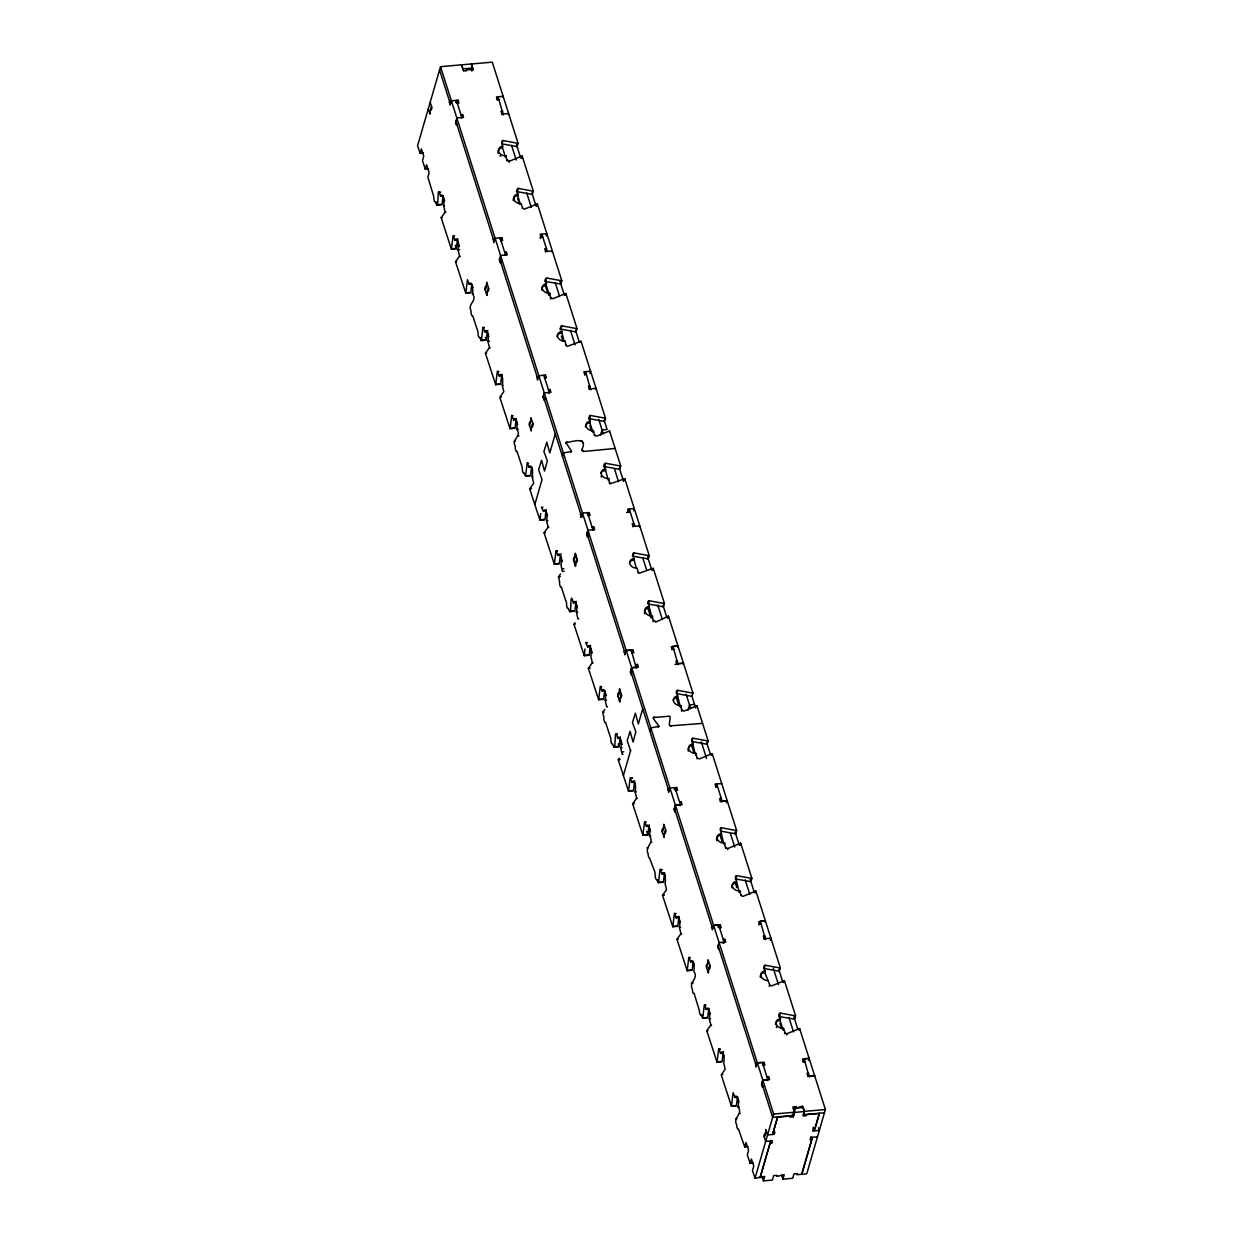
<?xml version="1.0" encoding="UTF-8"?>
<svg xmlns="http://www.w3.org/2000/svg" width="1243" height="1243" viewBox="0 0 1243 1243"><rect width="100%" height="100%" fill="white"/><g stroke="black" fill="none" stroke-linecap="round" stroke-linejoin="round"><path stroke-width="1.5" d="M642.724 708.805L638.343 723.939L635.375 713.202L632.454 722.571L635.872 731.847L633.075 742.071L630.108 731.335L627.187 740.688L630.558 750.71L623.38 775.508M630.605 749.964L630.496 751.005M649.825 731.133L650.819 727.87L658.992 726.316L653.538 718.811A1.756 1.336 16.9 0 1 653.398 717.568L669.589 716.17A1.771 1.352 16.9 0 1 670.195 717.04L669.34 724.451A1.756 1.336 16.9 0 0 670.319 725.85L702.59 723.379M555.295 433.9L549.794 452.918L546.827 442.182L543.906 451.551L547.324 460.811L544.527 471.035L541.56 460.298L538.639 469.668L542.01 479.689L534.832 504.472M428.617 168.893L425.277 169.188L426.567 164.744L429.146 172.653L427.856 177.096L433.791 196.643A3.511 1.057 85 0 0 434.195 200.682A3.511 1.057 85 0 0 435.47 201.754C439.836 215.552 436.2 179.365 440.55 196.332A6.153 1.849 85 0 1 443.223 197.202A6.153 1.849 85 0 1 443.642 205.825L445.149 212.133L441.172 217.649L451.411 249.175L456.414 248.74L457.502 238.811M442.788 197.963L442.057 204.629L437.039 205.142M451.427 249.082L453.074 235.673L454.922 240.365A6.153 1.849 85 0 1 457.61 241.22A6.153 1.849 85 0 1 458.03 249.859L459.522 256.151L455.528 261.745L465.799 293.193L470.802 292.758L471.548 286.014M465.799 293.193L467.461 279.691L469.31 284.383A6.153 1.849 85 0 1 471.983 285.237A6.153 1.849 85 0 1 472.402 293.876C478.12 300.495 466.964 304.131 471.035 310.641A3.511 1.057 85 0 0 471.439 314.681A3.511 1.057 85 0 0 472.713 315.753L478.073 332.161A3.511 1.057 85 0 0 478.477 336.2A3.511 1.057 85 0 0 479.736 337.273L481.305 340.66L486.308 340.225L487.225 331.897M481.321 340.582L482.968 327.158L484.817 331.865A6.153 1.849 85 0 1 487.505 332.72A6.153 1.849 85 0 1 487.924 341.343L489.416 347.652L485.423 353.245L495.693 384.677L500.696 384.242L501.784 374.314M495.693 384.677L497.355 371.175L499.204 375.883A6.153 1.849 85 0 1 501.877 376.738A6.153 1.849 85 0 1 502.296 385.361L503.803 391.669L499.795 397.263L510.065 428.711L515.084 428.276L515.829 421.517M510.096 428.617L511.743 415.193L513.592 419.901A6.153 1.849 85 0 1 516.265 420.755A6.153 1.849 85 0 1 516.684 429.379C522.573 436.122 510.749 439.556 515.317 446.159A3.511 1.057 85 0 0 515.721 450.199A3.511 1.057 85 0 0 516.995 451.271L522.34 467.679A3.511 1.057 85 0 0 522.759 471.703A3.511 1.057 85 0 0 524.018 472.775L525.587 476.178L530.59 475.743L531.507 467.399M525.587 476.178L527.25 462.676L529.098 467.368A6.153 1.849 85 0 1 531.771 468.238A6.153 1.849 85 0 1 532.19 476.861L533.698 483.17L529.689 488.763L539.959 520.196L544.978 519.76L546.065 509.832M540.006 520.025L540.705 513.452M541.389 507.082L543.486 511.386A6.153 1.849 85 0 1 545.118 510.283L545.506 510.78A6.153 1.849 85 0 1 546.578 520.879L548.085 527.187L544.077 532.781L554.347 564.213L556.009 550.711L557.858 555.403A6.153 1.849 85 0 1 560.546 556.274A6.153 1.849 85 0 1 560.966 564.897L562.411 571.423L564.073 571.283M560.111 557.035L559.35 563.778L554.347 564.213M560.484 573.986L558.464 576.799L559.599 581.677A3.511 1.057 85 0 0 560.003 585.717A3.511 1.057 85 0 0 561.261 586.789L566.622 603.181A3.511 1.057 85 0 0 567.026 607.221A3.511 1.057 85 0 0 568.3 608.293C572.712 622.323 568.983 585.857 573.38 602.886L575.882 602.669A6.262 1.88 85 0 1 576.115 602.047M575.96 601.317L574.887 611.168L569.853 611.696M575.043 622.727L573.971 624.266L584.241 655.714L584.987 648.97M590.332 645.35L589.244 655.279L584.241 655.714M604.378 692.553L603.632 699.296L598.629 699.731L600.291 686.229L602.14 690.922A6.153 1.849 85 0 1 604.813 691.776A6.153 1.849 85 0 1 605.232 700.399L606.693 706.941L607.516 706.863M604.766 709.489L602.731 712.317L603.865 717.18A3.511 1.057 85 0 0 604.284 721.22A3.511 1.057 85 0 0 605.543 722.292L610.903 738.699A3.511 1.057 85 0 0 611.307 742.739A3.511 1.057 85 0 0 612.566 743.811C616.994 757.686 613.281 721.406 617.647 738.404L620.148 738.187A6.262 1.88 85 0 1 620.257 737.845M620.226 736.835L619.169 746.686L614.135 747.198M634.614 780.853L633.526 790.781L628.523 791.232L630.185 777.714L632.034 782.422A6.153 1.849 85 0 1 634.707 783.276A6.153 1.849 85 0 1 635.126 791.9L636.634 798.208L632.625 803.801L642.895 835.249L647.914 834.814L648.939 825.336M642.895 835.249L644.573 821.732L646.422 826.44A6.153 1.849 85 0 1 649.095 827.294A6.153 1.849 85 0 1 649.514 835.918C654.875 842.832 644.356 846.685 648.1 853.661A3.511 1.057 85 0 0 649.53 858.012L654.968 872.198L655.139 875.181A3.511 1.057 85 0 0 656.553 879.531L658.417 882.716L663.42 882.281L664.461 872.804M658.433 882.639L660.08 869.214L661.929 873.907A6.153 1.849 85 0 1 664.601 874.777A6.153 1.849 85 0 1 665.021 883.4L666.528 889.708L662.519 895.302L672.789 926.734L677.808 926.299L678.896 916.371M672.789 926.734L674.467 913.232L676.316 917.924A6.153 1.849 85 0 1 678.989 918.795A6.153 1.849 85 0 1 679.408 927.418L680.915 933.726L676.938 939.242L687.177 970.752L692.18 970.317L693.097 961.989M687.193 970.674L688.84 957.25L690.688 961.942A6.153 1.849 85 0 1 693.376 962.812A6.153 1.849 85 0 1 693.796 971.436C699.25 978.443 688.265 982.125 692.382 989.179A3.511 1.057 85 0 0 692.972 992.629A3.511 1.057 85 0 0 694.091 993.328L699.405 1010.699A3.511 1.057 85 0 0 699.995 1014.133A3.511 1.057 85 0 0 701.13 1014.832L702.683 1018.235L707.702 1017.799L708.448 1011.056M702.683 1018.235L704.361 1004.732L706.21 1009.425A6.153 1.849 85 0 1 708.883 1010.279A6.153 1.849 85 0 1 709.302 1018.903L710.841 1024.931L706.832 1030.742L708.059 1030.696M706.801 1030.804L717.071 1062.252L718.734 1048.75L720.583 1053.442A6.153 1.849 85 0 1 723.271 1054.297A6.153 1.849 85 0 1 723.69 1062.936L725.182 1069.229L721.204 1074.76L731.459 1106.27L736.462 1105.835L737.379 1097.491M723.162 1051.889L722.105 1061.724L717.071 1062.252M731.474 1106.192L733.121 1092.768L734.97 1097.46A6.153 1.849 85 0 1 737.643 1098.33A6.153 1.849 85 0 1 738.062 1106.954C743.547 1113.883 732.547 1117.675 736.664 1124.697A3.511 1.057 85 0 0 737.254 1128.147A3.511 1.057 85 0 0 738.373 1128.83L744.728 1146.916L748.068 1146.621M465.861 292.913L470.04 292.447M495.755 384.413L499.935 383.947M569.915 611.416L574.111 610.95M598.691 699.452L602.871 699.001M672.851 926.47L677.047 926.004M702.746 1017.955L706.941 1017.489M598.629 699.731L588.359 668.283L592.352 662.69L590.86 656.397A6.153 1.849 85 0 0 589.788 646.298L589.4 645.801A6.153 1.849 85 0 0 587.753 646.904L585.671 642.6M619.154 746.763L618.206 743.904M423.459 153.091L420.118 153.371L417.601 145.695L440.519 66.656L492.29 62.15L518.082 143.271L517.104 146.534A1.725 1.321 16.9 0 1 516.606 146.519L501.939 143.815M429.643 112.849L431.523 106.385M420.118 153.371L421.408 148.942L423.77 156.183L422.48 160.627L425.277 169.188M471.781 70.975L472.635 68.023L471.315 63.952L473.241 70.167L466.405 69.344L466.84 70.711L463.499 71.006L461.541 64.822M485.252 290.039L487.132 283.575M486.572 294.109L488.452 287.63M529.518 425.557L531.398 419.077M530.854 429.612L532.734 423.148M573.8 561.059L575.68 554.596M575.121 565.13L577.001 558.666M618.082 696.577L619.962 690.114M619.402 700.648L621.282 694.169M662.348 832.095L664.228 825.616M663.684 836.151L665.564 829.687M706.63 967.598L708.51 961.134M707.951 971.669L709.831 965.205M744.728 1146.916L746.018 1142.472L748.612 1150.381L747.323 1154.809L750.119 1163.386L753.46 1163.091M750.119 1163.386L751.409 1158.942L753.771 1166.183L752.481 1170.626L754.998 1178.302L764.74 1176.406L763.451 1180.85L772.385 1180.073L773.674 1175.629L777.015 1175.35L776.689 1176.453L784.224 1174.713L782.935 1179.156L792.677 1178.302L793.966 1173.874L797.307 1173.578L796.981 1174.697L806.754 1173.812L825.399 1109.533L799.653 1028.567A1.771 1.352 16.9 0 0 799.187 1028.676L786.974 1033.71A1.756 1.352 16.9 0 1 784.877 1032.482L783.572 1028.365A6.153 4.708 16.9 0 1 776.191 1024.061A6.153 4.708 16.9 0 1 780.511 1018.732L779.19 1014.614A1.756 1.352 16.9 0 1 780.433 1013.092L795.1 1015.795A1.756 1.336 16.9 0 0 795.598 1015.811L794.603 1019.074A1.756 1.336 17 0 1 794.106 1019.058L778.848 1016.51M764.367 1137.329L766.247 1130.85M754.998 1178.302L773.628 1114.039L440.519 66.656M772.587 1134.486L777.667 1116.913M770.707 1140.965L760.001 1177.867L770.054 1143.172L771.732 1143.032L772.369 1140.81L765.688 1141.385L763.917 1135.962L764.569 1133.756L765.004 1135.108M765.595 1133.072L765.797 1129.499L767.568 1134.921L774.249 1134.331L774.902 1132.124L773.224 1132.264L777.621 1117.115L790.284 1116.028L789.958 1117.131L793.298 1116.835L794.588 1112.407L793.267 1108.336L803.009 1107.497L804.33 1111.553L803.04 1115.996L806.381 1115.701L806.707 1114.598L819.37 1113.495L814.973 1128.628L813.295 1128.784L812.658 1130.99L819.339 1130.415L818.453 1127.712M819.417 1113.277L814.32 1130.85L813.155 1127.246M801.797 1174.091L812.456 1137.329M801.704 1174.278L811.803 1139.536L810.918 1136.832M600.602 435.05L602.094 429.954L607.097 429.519L604.3 420.724M687.892 710.421L689.523 704.874L694.526 704.439M497.153 99.999L498.148 96.752L503.275 115.009M508.294 114.574L508.62 113.486L501.939 114.076L501.069 111.326L502.731 111.171L501.737 114.434M546.205 235.937L546.873 233.762L540.192 234.337L541.062 237.087L542.725 236.947M552.001 252.034L552.327 250.946L545.646 251.521L544.776 248.771L546.454 248.631L545.459 251.878M584.583 374.904L585.577 371.641L590.689 389.836M589.928 373.382L590.58 371.206L583.899 371.797L584.769 374.547L586.447 374.392M595.692 389.401L596.019 388.313M582.004 517.29L581.165 517.368L580.621 513.53M581.165 517.368L582.485 513.017L589.213 512.582L590.083 515.332L588.421 515.472M587.162 513.67L587.488 512.582L592.958 529.767M588.343 537.209C586.727 537.831 587.97 535.345 589.089 536.09M633.619 510.764L634.272 508.589L627.622 509.242L628.492 511.992L630.154 511.836M625.213 653.725L624.887 654.812L624.343 650.975M625.866 651.55L626.208 650.462L631.211 650.027L636.338 668.299M630.885 651.114L631.211 650.027M630.667 670.909L631.009 669.822M631.335 668.734L631.662 667.646L636.68 667.211M631.553 673.644L631.211 674.731L630.341 671.981L631.708 667.786L638.389 667.211L637.519 664.461L635.841 664.601M677.637 647.059L677.963 645.972L672.96 646.407L671.966 649.654M726.487 802.76L727.139 800.601L722.136 801.036L721.795 802.108M765.066 921.949L765.393 920.861L760.39 921.296L758.851 924.963M770.194 940.221L770.862 938.045M808.447 1060.481L809.1 1058.321L804.097 1058.756L803.102 1062.004M457.269 103.122L458.947 102.983L458.077 100.232L451.395 100.807L450.075 105.142L449.531 101.32M455.73 102.547L456.399 100.372L461.868 117.557M457.082 103.495L458.077 100.232M456.74 123.989L456.399 125.077L455.528 122.327L456.849 117.992L463.53 117.417L462.66 114.667L460.982 114.807M461.666 117.914L462.66 114.667M502.825 97.389L503.151 96.317L496.47 96.892L497.355 99.642L499.018 99.502M502.063 143.411L502.918 140.552L517.601 143.256A1.725 1.321 16.9 0 0 518.082 143.271M503.011 146.161A6.168 4.708 16.9 0 0 498.676 151.506A6.106 4.661 16.9 0 0 500.525 154.101A6.168 4.708 16.9 0 0 506.056 155.826L505.575 157.441L502.514 147.824L502.079 140.863A1.771 1.352 16.9 0 1 502.918 140.552M507.004 161.155L506.056 155.826M509.117 162.398L509.475 161.17L522.153 156.028L533.309 191.127L532.19 194.39L517.15 191.655A1.771 1.352 16.9 0 0 516.575 191.81M516.606 146.519L517.352 144.079M493.238 238.765L493.782 242.603L495.102 238.252L501.784 237.677L502.654 240.427L500.991 240.567M521.407 158.467L522.153 156.028M499.779 238.905L500.106 237.817L505.575 255.001M500.789 240.94L501.784 237.677M516.42 191.546L516.793 190.334M517.274 191.251L518.145 188.408L532.812 191.111A1.725 1.321 16.9 0 0 533.309 191.127M518.145 188.408A1.771 1.352 16.9 0 0 517.306 188.703L517.725 195.679L520.273 203.697M500.96 262.459C499.36 263.081 500.587 260.517 501.706 261.325M505.388 255.374L506.367 252.111L504.705 252.251M521.035 204.489L521.283 203.666A6.168 4.708 16.9 0 1 515.721 201.941A6.106 4.661 16.9 0 1 513.903 199.362M522.464 208.202L521.283 203.666M531.818 194.359L532.563 191.919M536.168 206.416L536.65 204.8M536.867 205.515L537.364 203.883L524.701 209.026A1.771 1.352 16.9 0 1 523.707 208.871L522.588 207.783M545.04 280.747L545.289 279.924M545.77 280.856L546.267 279.224M546.392 278.82L546.64 278.012L561.308 280.7A1.725 1.321 16.9 0 0 561.805 280.716L560.811 283.979A1.725 1.321 16.9 0 1 560.313 283.963L545.071 281.415M548.303 294.917A6.122 4.677 16.9 0 0 549.282 294.902L546.221 285.268L545.366 279.007L546.64 278.012M549.282 294.902L549.779 293.27A6.137 4.692 16.9 0 1 542.414 288.966A6.106 4.661 16.9 0 1 544.589 284.227A6.137 4.692 16.9 0 1 546.702 283.668M550.587 299.019L549.779 293.27M560.313 283.963L561.059 281.524M544.698 378.027L546.376 377.872L545.491 375.137L538.809 375.712L537.489 380.047L536.945 376.209M564.912 295.212L565.394 293.581A1.756 1.336 16.8 0 1 565.86 293.488L577.016 328.572L576.037 331.834A1.725 1.321 16.9 0 1 575.54 331.819L560.873 329.115A1.771 1.352 16.9 0 0 560.018 329.411L560.5 327.779M565.363 295.104L565.86 293.488M544.512 378.385L545.491 375.137M560.997 328.696L561.852 325.852L576.519 328.556A1.725 1.321 16.9 0 0 577.016 328.572M563.996 341.141L560.577 326.862A1.74 1.336 16.9 0 1 561.013 326.163L561.852 325.852M544.667 399.904L542.958 397.232L544.279 392.881L550.96 392.306L550.09 389.556L548.412 389.712M543.828 399.982L545.413 398.785M548.955 393.534L550.09 389.556M564.866 341.53L564.99 341.11A6.137 4.692 16.9 0 1 557.625 336.822A6.137 4.692 16.9 0 1 561.929 331.508M566.186 345.647L564.99 341.11M575.54 331.819L576.27 329.364M580.372 342.245L580.621 341.437A1.756 1.336 16.8 0 1 581.087 341.328L605.512 418.176L604.409 421.439L589.368 418.705A1.771 1.352 16.9 0 0 588.514 419.015L588.996 417.384M580.838 342.151L581.071 341.328M565.86 443.083L566.435 442.213M562.395 456.228L563.39 452.98L571.562 451.411L565.985 442.679M567.026 442.415C574.313 441.389 588.265 436.262 581.786 449.95M589.166 389.323L590.161 386.076L588.498 386.216L589.368 388.966L596.05 388.391M571.454 451.504L570.661 452.312M580.512 441.234L580.636 440.83A1.74 1.336 16.9 0 1 581.817 441.063M582.159 441.265L582.672 442.865M589.493 418.301L590.347 415.457L605.015 418.161A1.725 1.321 16.9 0 0 605.512 418.176M590.425 421.066A6.168 4.708 16.9 0 0 586.09 426.396A6.168 4.708 16.9 0 0 593.486 430.715L592.989 432.346L589.943 422.729L589.508 415.752A1.771 1.352 16.9 0 1 590.347 415.457M583.153 451.504L615.161 448.474M583.278 451.1L582.563 450.743A1.787 1.367 16.9 0 1 581.942 449.857L581.91 449.546A1.756 1.352 16.9 0 0 582.283 450.479L583.682 451.178M594.558 435.656L593.486 430.715M604.036 421.408L604.766 418.969M582.532 513.157L581.538 516.42L543.284 396.144M609.334 431.741L609.567 430.933L596.904 436.06A1.771 1.352 16.9 0 1 595.925 435.92L594.807 434.832M588.219 515.829L589.213 512.582M603.725 466.855L604.222 465.224M604.704 466.156L605.574 463.297L620.739 466.016L609.567 430.933M607.703 478.586L604.331 464.82A1.74 1.321 16.9 0 1 604.378 464.043A1.756 1.336 16.9 0 1 605.574 463.297M587.504 537.287L586.634 534.537L587.955 530.202L594.682 529.751L593.797 527.001L592.134 527.156M588.001 530.341L587.007 533.589L625.26 653.865L626.239 650.602L632.92 650.027L633.806 652.777L632.128 652.917M592.818 530.264L593.797 527.001M608.215 480.186L608.713 478.571A6.137 4.692 16.9 0 1 604.129 477.514L603.166 476.846A6.137 4.692 16.9 0 1 601.317 471.952A6.137 4.692 16.9 0 1 605.652 468.953M609.645 483.915L608.713 478.571M604.58 466.56L619.247 469.264L619.993 466.824M620.739 466.016L619.247 469.264M623.831 480.513L624.328 478.881A1.756 1.352 17 0 1 624.794 478.773L649.234 555.621L648.24 558.884A1.74 1.336 16.9 0 1 647.743 558.868L633.075 556.165M624.297 480.404L624.794 478.773M628.274 512.287L629.269 509.024L634.707 526.131M632.889 526.783L633.868 523.521L632.205 523.676L633.075 526.41L639.757 525.836L639.384 526.783M632.345 556.056L632.594 555.233M633.448 554.937L634.07 552.902L648.737 555.605A1.74 1.336 16.9 0 0 649.234 555.621M636.198 568.191L632.827 554.425A1.74 1.336 16.9 0 1 633.013 553.415L634.07 552.902M638.265 573.101L637.208 568.16L633.697 567.631A6.137 4.692 16.9 0 1 629.968 561.106L630.465 560.313A6.137 4.692 16.9 0 1 634.132 558.558M647.991 558.045L648.737 555.605M652.326 570.102L652.824 568.471A1.756 1.336 16.8 0 1 653.29 568.377L664.446 603.476L663.451 606.724A1.74 1.336 16.9 0 1 662.97 606.708L648.302 604.005M652.793 570.009L653.29 568.377M631.941 653.29L632.92 650.027M647.681 603.492L647.929 602.684M648.411 603.601L648.784 602.373M648.908 601.969L649.281 600.757L663.948 603.461A1.74 1.336 16.9 0 0 664.446 603.476M649.359 606.366A6.168 4.708 16.9 0 0 645.008 609.365A6.168 4.708 16.9 0 0 646.873 614.291L647.836 614.959A6.168 4.708 16.9 0 0 652.42 616.015L651.922 617.647L648.007 602.016A1.756 1.336 16.9 0 1 648.224 601.255L649.281 600.757M636.525 667.709L637.519 664.461M653.243 621.764L652.42 616.015M655.589 622.184L668.05 616.326A1.756 1.336 16.7 0 1 668.501 616.233L692.941 693.066L691.838 696.329M662.97 606.708L663.948 603.461M667.553 617.957L668.05 616.326M668.019 617.849L668.501 616.233M678.088 664.663L672.96 646.407M683.091 664.228L683.432 663.14L678.414 663.576M676.176 693.097L676.425 692.273M692.941 693.066A1.74 1.336 16.9 0 1 692.444 693.05L677.777 690.347L676.798 693.61L691.465 696.313M677.855 695.971A6.168 4.708 16.9 0 0 673.535 701.301A6.168 4.708 16.9 0 0 680.915 705.62L680.418 707.236L676.549 691.869A1.74 1.321 16.9 0 1 676.58 691.092A1.756 1.336 16.9 0 1 677.777 690.347M681.739 711.369L680.915 705.62M675.85 790.377L677.513 790.222L676.643 787.472L669.961 788.062L668.641 792.397L668.097 788.559M696.748 706.645L696.997 705.822A1.756 1.336 16.9 0 0 696.546 705.931L684.334 710.965A1.756 1.352 16.9 0 1 682.221 709.722M674.312 789.787L674.965 787.627L680.387 804.656L675.384 805.091L674.063 809.442L674.933 812.192L675.26 811.104M675.648 790.734L676.643 787.472M692.133 741.046L693.004 738.202L707.671 740.906A1.756 1.336 16.9 0 0 708.168 740.921L707.049 744.184M695.132 753.491L691.761 739.725A1.756 1.352 16.9 0 1 693.004 738.202M680.061 805.744L681.226 801.906L679.564 802.046M695.645 755.091L696.142 753.46A6.153 4.708 16.9 0 1 688.762 749.156A6.153 4.708 16.9 0 1 693.081 743.842M697.074 758.805L696.142 753.46M707.422 741.714L706.677 744.153L691.714 741.512M711.26 755.402L711.757 753.771A1.771 1.352 16.9 0 1 712.223 753.678L736.664 830.51L735.67 833.773A1.756 1.336 17 0 1 735.172 833.758L720.505 831.054M711.726 755.309L712.223 753.678M715.673 787.114L716.667 783.851L722.136 801.036M720.318 801.673L721.297 798.426L719.635 798.565L720.505 801.315L727.186 800.741M720.629 830.65L721.499 827.791L736.167 830.495A1.756 1.336 17 0 0 736.664 830.526M723.628 843.08L720.256 829.314A1.771 1.352 16.9 0 1 720.225 828.801A1.725 1.321 16.9 0 1 720.645 828.102L721.499 827.791M724.141 844.696L724.638 843.065A6.106 4.661 16.9 0 1 718.314 840.579A6.168 4.723 16.9 0 1 717.258 838.761A6.106 4.661 16.9 0 1 717.429 836.057M725.57 848.41L724.638 843.065M727.683 849.637L727.932 848.814M735.172 833.758L735.918 831.318M719.557 927.822L721.22 927.666L720.35 924.932L713.668 925.507L712.317 929.702L711.757 925.88M739.756 845.007L740.253 843.375A1.771 1.352 16.9 0 1 740.719 843.282L751.875 878.366L750.881 881.629A1.756 1.336 16.9 0 1 750.384 881.613L735.716 878.91A1.756 1.352 16.9 0 0 735.141 879.05M740.222 844.898L740.719 843.282M717.972 927.107L718.64 924.932L713.622 925.367M719.355 928.179L720.35 924.932M735.84 878.506L736.711 875.647L751.378 878.35A1.756 1.336 16.9 0 0 751.875 878.366M736.788 881.287L733.805 882.39A6.168 4.708 16.9 0 0 732.593 883.835A6.122 4.677 16.9 0 0 732.484 886.616A6.168 4.708 16.9 0 0 733.494 888.403A6.122 4.677 16.9 0 0 735.266 889.864A6.168 4.708 16.9 0 0 739.849 890.905L739.352 892.536L735.483 877.17A1.771 1.352 16.9 0 1 735.436 876.657A1.725 1.321 16.9 0 1 735.872 875.958L736.711 875.647M719.138 942.691L718.143 945.939L756.397 1066.214M718.982 948.549L718.64 949.636L717.77 946.886L719.091 942.551L725.819 942.101L724.949 939.351L723.271 939.506M723.768 943.188L724.949 939.351M741.03 895.442L739.849 890.905M750.384 881.613L751.129 879.158M754.983 892.847L755.48 891.231A1.771 1.352 16.9 0 1 755.93 891.122L780.371 967.971L779.252 971.234L764.212 968.499M755.433 892.754L755.93 891.122M764.025 939.133L765.02 935.87L763.342 936.01L764.227 938.76L770.893 938.185M765.517 939.568L760.39 921.296M764.336 968.095L765.206 965.252L779.874 967.955A1.756 1.336 16.9 0 0 780.371 967.971M769.168 986.258L769.65 984.627L764.787 972.523L763.979 966.774A1.756 1.352 16.9 0 1 765.206 965.252M778.879 971.203L779.625 968.763M755.48 1063.324L756.024 1067.162L757.344 1062.812L762.347 1062.377L767.817 1079.561L762.814 1079.996L761.493 1084.331L762.363 1087.081L763.948 1085.885M783.478 982.452L783.976 980.82A1.771 1.352 16.8 0 1 784.426 980.727L795.598 1015.811M783.929 982.358L784.426 980.727M763.078 1065.624L764.072 1062.377L757.391 1062.951M778.693 1016.246L779.066 1015.018M779.439 1016.354L780.433 1013.092M783.572 1028.365L783.074 1029.996L780.014 1020.363L780.511 1018.732M767.49 1080.649L768.656 1076.811L766.993 1076.951M784.504 1033.71L784.877 1032.482M786.617 1034.937L786.866 1034.114M794.106 1019.058L794.603 1017.427M798.938 1029.484L799.187 1028.676M799.156 1030.198L799.653 1028.567M824.42 1112.842L803.398 1114.629L804.392 1111.366L802.683 1106.021L796.732 1107.964L796.281 1106.581L792.941 1106.876L794.65 1112.205L793.655 1115.468L772.649 1117.302L761.866 1083.383L762.845 1080.136L769.526 1079.545L768.656 1076.811M795.302 1109.844L796.281 1106.581M807.732 1076.578L808.727 1073.315L807.064 1073.47L807.934 1076.22L814.616 1075.63L814.243 1076.578M809.224 1077.013L804.097 1058.756M441.141 217.727L442.399 217.618M588.359 668.283L589.602 668.175M628.523 791.232L618.253 759.784L619.325 758.246M647.013 847.819L648.271 847.71M676.907 939.32L678.165 939.211M691.294 983.337L692.537 983.229M658.992 726.316L658.091 727.202M573.38 602.886L574.25 601.534L575.4 602.265A6.153 1.849 85 0 1 576.472 612.379L577.917 618.905L578.756 618.828M617.647 738.404L618.517 737.052L619.682 737.783A6.153 1.849 85 0 1 620.754 747.882L622.199 754.408L623.038 754.346M653.414 717.568L654.206 716.978M566.171 442.43L567.134 442.011M561.23 553.834L561.059 553.943A6.184 1.864 85 0 0 560.36 555.186L562.426 561.51M565.394 293.581L553.197 298.615A1.771 1.352 16.9 0 1 552.203 298.475L551.084 297.388M580.621 341.437L567.429 346.315A1.74 1.336 16.9 0 1 566.59 345.74L566.311 345.243M624.328 478.881L610.81 483.62A1.74 1.336 16.9 0 1 610.018 482.688M652.824 568.471L639.306 573.209A1.756 1.336 16.9 0 1 638.514 572.293M711.757 753.771L699.56 758.82A1.756 1.336 16.9 0 1 697.447 757.577M740.253 843.375L728.056 848.41A1.756 1.336 16.9 0 1 725.943 847.182M755.48 891.231L743.267 896.265A1.756 1.352 16.9 0 1 741.667 895.768A1.771 1.352 16.9 0 1 741.154 895.038M783.976 980.82L771.763 985.854A1.756 1.336 16.9 0 1 769.65 984.642M648.862 608.029L646.267 608.837A6.153 4.692 16.9 0 0 644.433 611.37M589.943 422.729L587.333 423.552A6.137 4.692 16.9 0 0 585.748 425.324L585.5 426.069A6.137 4.692 16.9 0 0 585.422 426.846M472.635 68.023L462.893 68.862L461.573 64.807M449.189 102.408L450.028 102.33M439.214 192.277L440.892 192.121M440.55 196.332L443.052 196.114A6.153 1.849 85 0 1 443.161 195.788M436.091 202.298L437.35 202.189M437.101 204.769L441.281 204.411M443.642 205.825L444.481 205.748M445.087 212.351L445.926 212.273M453.664 235.984L454.503 235.906M453.602 236.294L454.425 236.232M454.922 240.365L457.424 240.148A6.153 1.849 85 0 1 457.797 239.262M451.489 248.802L455.653 248.429M458.03 249.859L459.692 249.703M459.475 256.384L460.314 256.307M455.528 261.745L456.771 261.636M469.31 284.383L471.812 284.165L472.853 287.335M472.402 293.876L473.241 293.799M483.558 327.468L484.397 327.406M483.496 327.795L484.319 327.717M484.817 331.865L487.318 331.648A6.153 1.849 85 0 1 487.846 330.545M480.373 337.801L481.631 337.692M481.383 340.287L485.547 339.929M487.924 341.343L489.587 341.203M489.369 347.869L490.208 347.807M485.423 353.245L486.666 353.136M497.946 371.502L498.785 371.424M497.868 371.812L498.707 371.735M499.204 375.883L501.706 375.666A6.153 1.849 85 0 1 502.079 374.78M536.619 377.297L537.458 377.219M502.296 385.361L503.135 385.299M500.743 396.937L501.582 396.859M542.958 397.232L543.797 397.154M512.256 415.83L513.095 415.752M513.592 419.901L516.094 419.683A6.153 1.849 85 0 1 516.466 418.798M510.143 428.338L514.322 427.965M516.684 429.379L518.347 429.239M518.129 435.92L518.968 435.842M514.182 441.281L515.441 441.172M527.762 463.313L528.601 463.235M529.098 467.368L531.6 467.15A6.153 1.849 85 0 1 531.709 466.824M525.649 475.805L529.829 475.447M532.19 476.861L533.029 476.784M530.637 488.421L531.476 488.359M529.689 488.763L530.947 488.654M542.15 507.33L542.989 507.253M543.486 511.386L545.988 511.168A6.184 1.864 85 0 1 546.361 510.283M580.295 514.618L581.134 514.54M540.037 519.823L544.216 519.465M626.627 512.489L629.968 512.209M546.578 520.879L547.837 520.77M548.023 527.405L548.862 527.327M544.077 532.781L545.335 532.672M586.634 534.537L588.296 534.397M556.6 551.022L557.439 550.96M556.538 551.348L557.361 551.27M557.858 555.403L560.36 555.186M554.425 563.84L558.589 563.483M563.126 568.89L563.965 568.812M559.397 576.457L560.236 576.395M558.464 576.799L559.707 576.69M576.472 612.364L577.731 612.255M573.971 624.266L575.229 624.157M586.494 642.522L587.333 642.445M586.432 642.833L587.255 642.771M587.753 646.904L590.254 646.686A6.184 1.864 85 0 1 590.627 645.801M678.01 646.111L671.329 646.686L672.199 649.436L673.877 649.297M584.319 655.341L588.483 654.968M624.002 652.062L624.841 651.985M592.305 662.923L593.144 662.845M589.291 667.957L590.13 667.879M683.479 663.28L676.798 663.871L675.912 661.121L677.59 660.965L676.596 664.228L674.933 664.368M630.341 671.981L632.019 671.841M600.804 686.851L601.643 686.789M602.14 690.922L604.642 690.704A6.184 1.864 85 0 1 604.751 690.378M605.232 700.415L606.491 700.306M602.731 712.317L603.989 712.208M616.388 734.007L617.227 733.945M616.326 734.333L617.149 734.256M614.213 746.825L618.377 746.468M620.754 747.882L621.997 747.773M622.914 751.875L623.753 751.797M619.185 759.457L620.024 759.38M618.253 759.784L619.496 759.675M630.776 778.04L632.438 777.885M630.698 778.351L632.376 778.211M632.034 782.422L634.536 782.204L635.577 785.358M628.585 790.843L632.765 790.486M721.717 783.556L715.036 784.131L715.921 786.881L717.584 786.741M635.126 791.9L636.385 791.791M667.771 789.647L668.594 789.569M636.587 798.426L637.41 798.363M633.573 803.475L634.412 803.398M632.625 803.801L633.883 803.693M674.063 809.442L675.726 809.286M645.164 822.058L645.987 821.98M645.086 822.369L645.925 822.291M646.422 826.44L648.924 826.222A6.153 1.849 85 0 1 649.436 825.119M642.973 834.876L647.152 834.504M649.514 835.918L650.773 835.809M650.959 842.459L651.798 842.381M660.67 869.525L661.509 869.447M660.592 869.851L662.27 869.696M661.929 873.907L664.43 873.689A6.153 1.849 85 0 1 664.663 873.068M657.485 879.858L658.728 879.749M658.479 882.344L662.659 881.986M663.467 894.96L664.306 894.898M662.519 895.302L663.778 895.193M675.058 913.543L675.881 913.481M674.98 913.869L675.819 913.791M676.316 917.924L678.818 917.707A6.153 1.849 85 0 1 679.331 916.619M679.408 927.418L680.667 927.309M765.439 921.001L758.758 921.591L759.628 924.326L761.306 924.186M711.431 926.967L712.27 926.89M680.853 933.944L681.692 933.866M722.276 942.753L723.954 942.614M689.43 957.561L690.269 957.498M689.368 957.887L690.191 957.809M690.688 961.942L693.19 961.725A6.153 1.849 85 0 1 693.299 961.398M687.255 970.379L691.419 970.022M692.227 982.995L693.066 982.933M704.952 1005.043L705.775 1004.965M704.874 1005.354L705.713 1005.292M706.21 1009.425L708.712 1009.207A6.153 1.849 85 0 1 709.085 1008.322M701.751 1015.376L703.01 1015.267M709.302 1018.903L710.561 1018.794M710.747 1025.444L711.586 1025.366M719.324 1049.061L720.163 1048.983M719.262 1049.372L720.085 1049.31M720.583 1053.442L723.084 1053.225A6.153 1.849 85 0 1 723.612 1052.122M717.149 1061.879L721.313 1061.506M809.146 1058.446L802.465 1059.036L803.351 1061.786L805.013 1061.631M763.264 1065.267L764.942 1065.127L764.072 1062.377M722.121 1074.496L722.96 1074.418M809.566 1075.925L814.569 1075.49M734.97 1097.46L737.472 1097.243A6.153 1.849 85 0 1 737.705 1096.621M731.521 1105.897L735.701 1105.54M738.062 1106.954L739.321 1106.845M739.523 1113.479L740.346 1113.402M773.628 1114.039L794.65 1112.205M804.392 1111.366L825.399 1109.533M794.588 1112.407L804.33 1111.553M735.561 1118.855L736.819 1118.747M817.459 1136.894L810.778 1137.469L810.125 1139.691L811.803 1139.536M509.475 161.17L507.377 159.943M655.838 621.36L654.533 621.065A1.756 1.336 16.9 0 1 653.74 620.133M671.111 726.067L670.319 725.85M792.413 1114.132L793.298 1116.835M773.364 1131.627L774.249 1134.331M770.846 1140.313L771.732 1143.032M781.598 1175.086L782.935 1179.156M430.187 102.314L431.958 107.753L431.321 109.959L430.87 108.607M430.28 110.643L430.078 114.216L428.307 108.794M486.479 285.781L486.681 282.208L488.903 288.982L488.25 291.204L487.815 289.852M530.761 421.299L530.963 417.726L533.169 424.5L532.532 426.722L532.082 425.37M575.027 556.817L575.229 553.244L577.451 560.018L576.799 562.24L576.364 560.873M619.309 692.32L619.511 688.746L621.733 695.521L621.08 697.743L620.645 696.391M663.591 827.838L663.793 824.264L665.999 831.039L665.362 833.261L664.912 831.909M707.857 963.356L708.059 959.782L710.281 966.557L709.629 968.779L709.194 967.411M485.889 287.817L485.454 286.465L484.801 288.687L487.023 295.461L487.225 291.887M530.171 423.335L529.72 421.983L529.083 424.189L531.289 430.979L531.491 427.406M574.437 558.853L574.002 557.486L573.349 559.707L575.571 566.482L575.773 562.908M618.719 694.355L618.284 693.004L617.631 695.225L619.853 702L620.055 698.426M663.001 829.873L662.55 828.522L661.913 830.744L664.119 837.518L664.321 833.944M707.267 965.391L706.832 964.024L706.179 966.246L708.401 973.02L708.603 969.447M443.052 196.114L444.606 200.869M457.424 240.148L459.49 246.471M487.318 331.648L488.872 336.387M501.706 375.666L502.747 378.82M516.094 419.683L517.632 424.422M531.6 467.15L532.641 470.32M545.988 511.168L547.541 515.923M576.395 604.253L577.436 607.407M590.254 646.686L592.321 653.01M604.642 690.704L606.196 695.443M620.148 738.187L622.215 744.51M648.924 826.222L650.462 830.961M664.43 873.689L665.471 876.859M678.818 917.707L680.356 922.461M693.19 961.725L694.231 964.894M708.712 1009.207L710.25 1013.946M723.084 1053.225L724.125 1056.395M737.985 1098.828L739.026 1101.982M762.13 1176.779L763.451 1180.85M455.28 245.244L456.414 248.74M485.376 337.366L486.308 340.225M646.764 831.318L647.914 834.814M537.364 203.883L561.805 280.716M696.997 705.822L708.168 740.921M516.606 144.996L520.662 157.752M532.253 194.188L535.733 205.126M559.754 280.623L564.384 295.197M575.975 331.632L579.44 342.571M619.465 468.378L623.582 481.336M647.712 557.206L651.767 569.962M663.358 606.398L666.823 617.32M691.729 695.614L695.707 708.122M706.879 743.252L710.406 754.346M735.141 832.111L739.197 844.852M750.197 879.469L754.252 892.225M778.848 969.556L782.904 982.312M793.92 1016.914L797.975 1029.67M547.324 251.381L541.855 234.197L540.534 238.532L540.099 237.164M511.603 145.431L516.233 160.005M526.675 192.805L531.305 207.379M555.31 282.891L559.366 295.632M570.382 330.25L575.012 344.824M598.738 419.404L603.275 433.667M614.446 468.813L618.579 481.771M642.693 557.641L646.748 570.397M657.765 605.015L662.395 619.589M686.152 694.278L690.704 708.572M701.285 741.838L706.568 758.479M730.123 832.546L734.768 847.12M745.194 879.904L749.824 894.478M773.255 968.173L778.475 984.565M788.901 1017.364L793.547 1031.939M517.632 198.538L519.325 203.899M544.978 284.569L547.821 293.503M561.339 335.983L563.048 341.343M589.835 425.588L591.544 430.948M648.193 609.101L651.037 618.035M676.689 698.706L678.398 704.066M691.916 746.546L693.61 751.906M720.412 836.151L722.105 841.511M735.064 882.219L736.757 887.564M779.905 1023.238L781.614 1028.598M506.367 252.111L507.253 254.862L500.572 255.436L499.251 259.771L500.121 262.522M681.226 801.906L682.096 804.656L675.415 805.231L674.436 808.494L712.69 928.754M543.828 375.277L549.282 392.446M718.64 924.932L724.094 942.116M439.54 69.903L450.401 104.07M455.87 121.255L494.108 241.515M499.577 258.699L537.831 378.975M630.714 671.049L668.967 791.309M502.514 147.824A6.106 4.661 16.9 0 0 499.904 148.647L498.07 151.164A6.199 4.723 16.9 0 0 498.319 153.51M513.887 199.346A6.168 4.708 16.9 0 1 518.222 194.017M513.312 200.589A6.137 4.692 16.9 0 1 517.709 195.679M546.221 285.331A6.122 4.677 16.9 0 0 543.657 286.139L542.414 287.195A6.153 4.708 16.9 0 0 541.808 290.194M561.448 333.124A6.184 4.723 16.9 0 0 558.837 333.947L558.169 334.445A6.106 4.661 16.9 0 0 557.004 336.465M500.774 156.261A6.199 4.723 16.9 0 1 499.981 155.686M601.394 477.063A6.137 4.692 16.9 0 1 600.99 476.287M600.959 473.179A6.137 4.692 16.9 0 1 605.139 470.584M629.455 562.784A6.153 4.692 16.9 0 1 633.635 560.173M677.357 697.618A6.184 4.723 16.9 0 0 674.763 698.442A6.153 4.692 16.9 0 0 673.162 700.229M644.697 613.731A6.153 4.692 16.9 0 1 644.449 612.939M736.291 882.918A6.091 4.646 16.9 0 0 733.696 883.742A6.153 4.692 16.9 0 0 731.878 887.844M768.345 980.509A6.153 4.708 16.9 0 1 760.965 976.206A6.153 4.708 16.9 0 1 765.3 970.876M760.374 977.433A6.168 4.708 16.9 0 1 760.359 975.864L760.592 975.118A6.168 4.708 16.9 0 1 764.802 972.508M776.797 1027.573A6.168 4.708 16.9 0 1 776.254 1026.858M775.492 1024.496A6.168 4.708 16.9 0 1 775.57 1023.704L775.803 1022.973A6.168 4.708 16.9 0 1 780.014 1020.363M688.42 751.192A6.168 4.708 16.9 0 1 688.14 748.814L688.389 748.068A6.168 4.708 16.9 0 1 692.584 745.458M721.577 833.509A6.106 4.661 16.9 0 0 718.609 834.597A6.122 4.677 16.9 0 0 717.397 835.995M716.916 840.781A6.153 4.708 16.9 0 1 716.636 838.419L717.817 836.399A6.153 4.708 16.9 0 1 721.08 835.063"/></g></svg>
